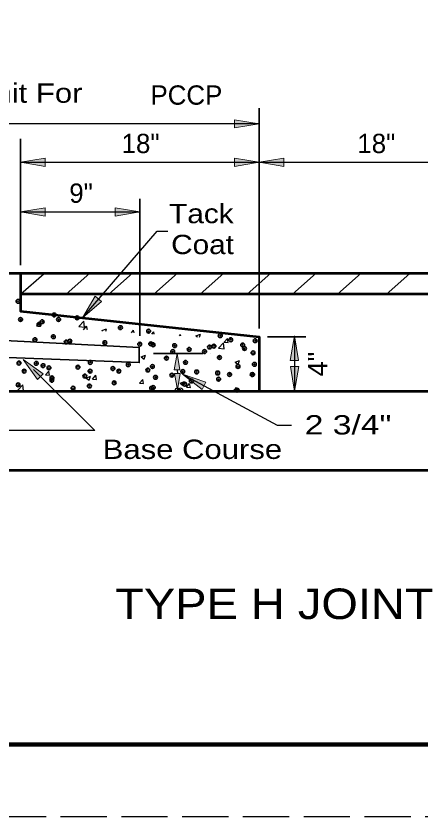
# Model space of a CAD drawing. Extents: x -26.7 to 8.7, y -11.7 to 10.3.
# Drawn here: x -8.42 to -5.63, y -11.73 to -6.21 of the extents above; entities that cross this region are included whole.
import ezdxf

# ---------------------------------------------------------------- set-up
doc = ezdxf.new("R2010")
doc.units = 0
doc.header["$LTSCALE"] = 0.053
doc.header["$PDMODE"] = 32
doc.header["$PDSIZE"] = 0.0265
doc.linetypes.add('LONG_DASHED', pattern=[7.5, 6, -1.5])
for name, color, linetype, lineweight in [('1', 7, 'Continuous', 35), ('3', 7, 'Continuous', 25), ('5', 7, 'Continuous', 13)]:
    doc.layers.add(name, color=color, linetype=linetype, lineweight=lineweight)

msp = doc.modelspace()

# ---------------------------------------------------------------- hatches: boundary and pattern name
at = {"layer": '1'}
for points in [[(-8.21867, -7.2475), (-8.21867, -7.19142), (-8.38742, -7.21942), (-8.38742, -7.21942)], [(-6.9155, -7.2475), (-6.9155, -7.19142), (-6.74675, -7.21942), (-6.74675, -7.21942)], [(-6.578, -7.2475), (-6.578, -7.19142), (-6.74675, -7.21942), (-6.74675, -7.21942)], [(-8.21867, -7.5895), (-8.21867, -7.53325), (-8.38742, -7.56142), (-8.38742, -7.56142)], [(-7.73725, -7.5895), (-7.73725, -7.53325), (-7.5685, -7.56142), (-7.5685, -7.56142)], [(-6.47692, -8.58375), (-6.53317, -8.58375), (-6.505, -8.415), (-6.505, -8.415)], [(-6.47508, -8.62542), (-6.53133, -8.62542), (-6.50325, -8.79417), (-6.50325, -8.79417)]]:
    msp.add_hatch(color=256, dxfattribs=at).paths.add_polyline_path(points)
at = {"layer": '3'}
for points in [[(-6.9155, -6.92667), (-6.9155, -6.98317), (-6.74675, -6.955), (-6.74675, -6.955)], [(-7.832, -8.17792), (-7.87517, -8.14192), (-7.96167, -8.28958), (-7.96167, -8.28958)], [(-7.29292, -8.64758), (-7.33042, -8.64758), (-7.31167, -8.53508), (-7.31167, -8.53508)], [(-8.27108, -8.71525), (-8.23142, -8.67533), (-8.37092, -8.57633), (-8.37092, -8.57633)], [(-7.29083, -8.67375), (-7.32833, -8.67375), (-7.30958, -8.78625), (-7.30958, -8.78625)], [(-7.1395, -8.78333), (-7.11308, -8.73342), (-7.27533, -8.67908), (-7.27533, -8.67908)]]:
    msp.add_hatch(color=256, dxfattribs=at).paths.add_polyline_path(points)

# ---------------------------------------------------------------- linework, layer by layer
at = {"layer": '1'}
for p, q in [((-6.74675, -8.36458), (-6.74675, -6.84717)), ((-8.38742, -7.92817), (-8.38742, -7.05742)), ((-7.5685, -8.415), (-7.5685, -7.47092)), ((-6.6905, -8.42083), (-6.42508, -8.42083))]:
    msp.add_line(p, q, dxfattribs=at)
at = {"layer": '1', "lineweight": 13}
for p, q in [((-6.74675, -8.36458), (-6.74675, -7.05742)), ((-8.38742, -7.92817), (-8.38742, -7.39942)), ((-6.54733, -8.79417), (-6.66525, -8.79417))]:
    msp.add_line(p, q, dxfattribs=at)
at = {"layer": '1', "lineweight": 25}
for p, q in [((-8.38742, -7.21942), (-6.74675, -7.21942)), ((-6.74675, -7.21942), (-5.2575, -7.21942)), ((-8.38742, -7.56142), (-7.5685, -7.56142)), ((-8.38742, -8.12808), (-8.22492, -7.98442)), ((-8.07317, -8.12767), (-7.91067, -7.98383)), ((-7.78025, -8.12767), (-7.61758, -7.98383)), ((-7.47083, -8.12767), (-7.30817, -7.98383)), ((-7.15325, -8.12767), (-6.99067, -7.98383)), ((-6.8295, -8.12767), (-6.66683, -7.98383)), ((-6.518, -8.12658), (-6.35542, -7.98292)), ((-6.20867, -8.12658), (-6.04617, -7.98292)), ((-5.87325, -8.12925), (-5.71058, -7.9855)), ((-8.27783, -8.34517), (-8.25617, -8.31933)), ((-8.251, -8.3475), (-8.25617, -8.31933)), ((-7.98717, -8.34933), (-7.95208, -8.31283)), ((-7.94708, -8.35558), (-7.95208, -8.31283)), ((-8.27783, -8.34517), (-8.251, -8.3475)), ((-7.98717, -8.34933), (-7.94708, -8.35542)), ((-7.95425, -8.37233), (-7.93342, -8.3475)), ((-7.92867, -8.374), (-7.93342, -8.3475)), ((-7.82817, -8.3785), (-7.79667, -8.3665)), ((-7.82817, -8.3785), (-7.82533, -8.3805)), ((-7.80175, -8.38192), (-7.79667, -8.3665)), ((-7.62508, -8.39292), (-7.61075, -8.37583)), ((-7.60733, -8.39408), (-7.61075, -8.37583)), ((-7.48575, -8.40175), (-7.47192, -8.38725)), ((-7.47008, -8.40267), (-7.47175, -8.38725)), ((-7.296, -8.41358), (-7.28783, -8.404)), ((-7.286, -8.41425), (-7.28783, -8.40408)), ((-7.18142, -8.41458), (-7.14992, -8.4025)), ((-7.18142, -8.41458), (-7.17125, -8.42142)), ((-7.15658, -8.42242), (-7.14983, -8.4025)), ((-6.98683, -8.45808), (-6.96517, -8.43225)), ((-6.95992, -8.46042), (-6.96517, -8.43225)), ((-6.50325, -8.42083), (-6.50325, -8.79417)), ((-7.02658, -8.49825), (-6.99158, -8.46175)), ((-6.98667, -8.5045), (-6.99158, -8.46175)), ((-6.98683, -8.45808), (-6.95992, -8.46042)), ((-7.02658, -8.49825), (-6.98667, -8.5045)), ((-7.5595, -8.55975), (-7.528, -8.54767)), ((-7.5595, -8.55975), (-7.53725, -8.57475)), ((-7.53717, -8.57483), (-7.528, -8.54767)), ((-6.91283, -8.59575), (-6.88133, -8.58367)), ((-6.91283, -8.59575), (-6.89042, -8.61083)), ((-6.89042, -8.61083), (-6.88133, -8.58375)), ((-8.2155, -8.68375), (-8.19383, -8.65783)), ((-8.2155, -8.68375), (-8.18858, -8.686)), ((-8.18858, -8.686), (-8.19375, -8.65783)), ((-7.93767, -8.70483), (-7.90617, -8.69275)), ((-7.93767, -8.70483), (-7.91525, -8.71992)), ((-7.91525, -8.71992), (-7.90617, -8.69275)), ((-7.89275, -8.71192), (-7.871, -8.686)), ((-7.86583, -8.71425), (-7.871, -8.68608)), ((-8.40767, -8.78767), (-8.37275, -8.75108)), ((-8.36775, -8.79383), (-8.37275, -8.75125)), ((-7.89275, -8.71192), (-7.86583, -8.71425)), ((-7.56992, -8.74008), (-7.54817, -8.71425)), ((-7.56992, -8.74008), (-7.543, -8.74242)), ((-7.543, -8.74242), (-7.54817, -8.71425)), ((-7.29092, -8.74083), (-7.25933, -8.72883)), ((-7.29092, -8.74083), (-7.2685, -8.75592)), ((-7.2685, -8.75592), (-7.25933, -8.72883)), ((-7.24717, -8.76833), (-7.2255, -8.74242)), ((-7.22025, -8.77075), (-7.2255, -8.74258)), ((-8.40767, -8.78767), (-8.36775, -8.79383)), ((-7.24717, -8.76833), (-7.22025, -8.77075)), ((-6.92242, -8.79417), (-6.90275, -8.77075)), ((-6.89842, -8.79417), (-6.90275, -8.77075))]:
    msp.add_line(p, q, dxfattribs=at)
at = {"layer": '1', "lineweight": 53}
for p, q in [((-11.25133, -7.98258), (-8.38742, -7.98258)), ((-2.15917, -7.98442), (-8.38742, -7.98442)), ((-2.10983, -8.12808), (-8.38742, -8.12808)), ((-11.25133, -8.79417), (-5.145, -8.79417)), ((-11.05133, -9.33908), (-5.145, -9.33908))]:
    msp.add_line(p, q, dxfattribs=at)
at = {"layer": '1', "linetype": 'LONG_DASHED', "lineweight": 25}
msp.add_line((8.50758, -11.72625), (-26.69242, -11.72625), dxfattribs=at)
at = {"layer": '1', "lineweight": 158}
msp.add_lwpolyline([(8.42425, 9.77375), (8.42425, -11.22625), (-24.07575, -11.22625)], dxfattribs=at)
at = {"layer": '1', "lineweight": 13}
for points in [[(-8.21867, -7.2475), (-8.21867, -7.19142), (-8.38742, -7.21942), (-8.38742, -7.21942)], [(-6.9155, -7.2475), (-6.9155, -7.19142), (-6.74675, -7.21942), (-6.74675, -7.21942)], [(-6.578, -7.2475), (-6.578, -7.19142), (-6.74675, -7.21942), (-6.74675, -7.21942)], [(-8.21867, -7.5895), (-8.21867, -7.53325), (-8.38742, -7.56142), (-8.38742, -7.56142)], [(-7.73725, -7.5895), (-7.73725, -7.53325), (-7.5685, -7.56142), (-7.5685, -7.56142)], [(-6.47692, -8.58375), (-6.53317, -8.58375), (-6.505, -8.415), (-6.505, -8.415)], [(-6.47508, -8.62542), (-6.53133, -8.62542), (-6.50325, -8.79417), (-6.50325, -8.79417)]]:
    msp.add_lwpolyline(points, close=True, dxfattribs=at)
at = {"layer": '1', "lineweight": 53}
msp.add_lwpolyline([(-8.38742, -7.98442), (-8.38742, -8.2435), (-6.74675, -8.42083), (-6.74675, -8.79417)], dxfattribs=at)
at = {"layer": '1'}
msp.add_lwpolyline([(-9.20292, -8.536), (-7.57208, -8.59825), (-7.57208, -8.49383), (-9.20292, -8.41042)], close=True, dxfattribs=at)
for p in [(-8.405, -8.17683), (-8.15683, -8.2705), (-8.38792, -8.30208), (-8.26133, -8.3355), (-8.23917, -8.317), (-8.12642, -8.30208), (-7.99892, -8.2905), (-7.70125, -8.35758), (-7.50725, -8.38233), (-8.28917, -8.44083), (-8.16233, -8.42025), (-7.01475, -8.41317), (-6.94275, -8.44125), (-6.77408, -8.44783), (-8.07442, -8.45708), (-8.049, -8.451), (-7.80875, -8.46108), (-7.5685, -8.47125), (-7.49258, -8.469), (-7.47575, -8.47575), (-7.32833, -8.48142), (-7.08808, -8.49158), (-7.05825, -8.48517), (-6.86, -8.47758), (-6.84792, -8.50167), (-7.34142, -8.5225), (-7.22867, -8.50758), (-7.12242, -8.52258), (-6.78908, -8.53133), (-8.39892, -8.60175), (-8.27992, -8.604), (-7.90858, -8.59725), (-7.64725, -8.61283), (-7.38475, -8.56767), (-7.25392, -8.59683), (-7.02017, -8.56308), (-6.77975, -8.61042), (-8.36325, -8.65708), (-8.23342, -8.61933), (-8.19283, -8.63467), (-7.99325, -8.6295), (-7.90967, -8.65783), (-7.75292, -8.63958), (-7.71225, -8.65725), (-7.51275, -8.64975), (-7.48125, -8.62567), (-7.2725, -8.65983), (-7.17667, -8.66275), (-6.89242, -8.62533), (-8.17325, -8.71983), (-8.17208, -8.70292), (-7.946, -8.691), (-7.45967, -8.7), (-7.34708, -8.68525), (-7.03225, -8.67), (-7.02575, -8.71283), (-6.9505, -8.68008), (-6.79467, -8.68125), (-6.79208, -8.68017), (-8.40433, -8.75158), (-8.027, -8.77458), (-7.91442, -8.75983), (-7.74383, -8.73742), (-7.48667, -8.77533), (-7.47533, -8.77017), (-7.25933, -8.74658), (-7.21292, -8.72517), (-6.89825, -8.788)]:
    msp.add_point(p, dxfattribs=at)
at = {"layer": '3'}
for p, q in [((-6.74675, -6.955), (-10.91683, -6.955)), ((-7.31167, -8.64758), (-7.30958, -8.67375))]:
    msp.add_line(p, q, dxfattribs=at)
at = {"layer": '3', "lineweight": 35}
msp.add_line((-7.13458, -8.53508), (-7.47367, -8.53508), dxfattribs=at)
at = {"layer": '3', "lineweight": 13}
msp.add_line((-7.07833, -8.53508), (-7.07825, -8.53508), dxfattribs=at)
for points in [[(-6.9155, -6.92667), (-6.9155, -6.98317), (-6.74675, -6.955), (-6.74675, -6.955)], [(-7.832, -8.17792), (-7.87517, -8.14192), (-7.96167, -8.28958), (-7.96167, -8.28958)], [(-7.29292, -8.64758), (-7.33042, -8.64758), (-7.31167, -8.53508), (-7.31167, -8.53508)], [(-8.27108, -8.71525), (-8.23142, -8.67533), (-8.37092, -8.57633), (-8.37092, -8.57633)], [(-7.29083, -8.67375), (-7.32833, -8.67375), (-7.30958, -8.78625), (-7.30958, -8.78625)], [(-7.1395, -8.78333), (-7.11308, -8.73342), (-7.27533, -8.67908), (-7.27533, -8.67908)]]:
    msp.add_lwpolyline(points, close=True, dxfattribs=at)
at = {"layer": '3'}
for points in [[(-7.96167, -8.28958), (-7.44833, -7.69383), (-7.37542, -7.69383)], [(-8.29975, -8.64675), (-7.87725, -9.06683), (-9.891, -9.06683)], [(-7.27533, -8.67908), (-6.62275, -9.02925), (-6.5255, -9.02925)]]:
    msp.add_lwpolyline(points, dxfattribs=at)
for p in [(-7.30958, -8.78625), (-7.2875, -8.78625)]:
    msp.add_point(p, dxfattribs=at)
at = {"layer": '5'}
for p, q in [((-6.74675, -7.21942), (-6.74667, -7.21942)), ((-7.5685, -7.56142), (-7.56842, -7.56142)), ((-8.38742, -7.98442), (-8.38733, -7.98442)), ((-8.38742, -7.98442), (-8.38733, -7.98442)), ((-8.38742, -7.98442), (-8.38733, -7.98442)), ((-8.38742, -8.2435), (-8.38733, -8.2435)), ((-6.74675, -8.42083), (-6.74667, -8.42083)), ((-6.74675, -8.42083), (-6.74667, -8.42083)), ((-6.74675, -8.42083), (-6.74667, -8.42083)), ((-7.5685, -8.47125), (-7.56842, -8.47125)), ((-6.50325, -8.79417), (-6.50317, -8.79417)), ((-6.49108, -8.79417), (-6.491, -8.79417))]:
    msp.add_line(p, q, dxfattribs=at)

# ---------------------------------------------------------------- texts
at = {"layer": '1'}
for s, p in [('18"', (-7.693, -7.15642)), ('18"', (-6.07183, -7.15642)), ('9"', (-8.05292, -7.49842))]:
    msp.add_text(s, height=0.133, dxfattribs=at).set_placement(p)
at = {"layer": '3'}
for s, height, width, p in [('Construction And Pay Limit For ', 0.133, 1.2, (-10.91575, -6.80975)), ('Tack', 0.133, 1.15, (-7.36617, -7.639)), ('Coat', 0.133, 1.15, (-7.35233, -7.85175)), ('2 3/4"', 0.133, 1.3, (-6.43375, -9.09325)), ('Base Course', 0.133, 1.2, (-7.823, -9.26167)), ('TYPE H JOINT', 0.21, 1.15, (-7.73692, -10.36383))]:
    msp.add_text(s, height=height, dxfattribs=dict(at, width=width)).set_placement(p)
msp.add_text('PCCP', height=0.133, dxfattribs=at).set_placement((-7.4945, -6.82325))
at = {"layer": '3', "width": 1.05}
msp.add_text('4"', height=0.133, rotation=90.1, dxfattribs=at).set_placement((-6.27867, -8.69367))

doc.saveas('drawing.dxf')
